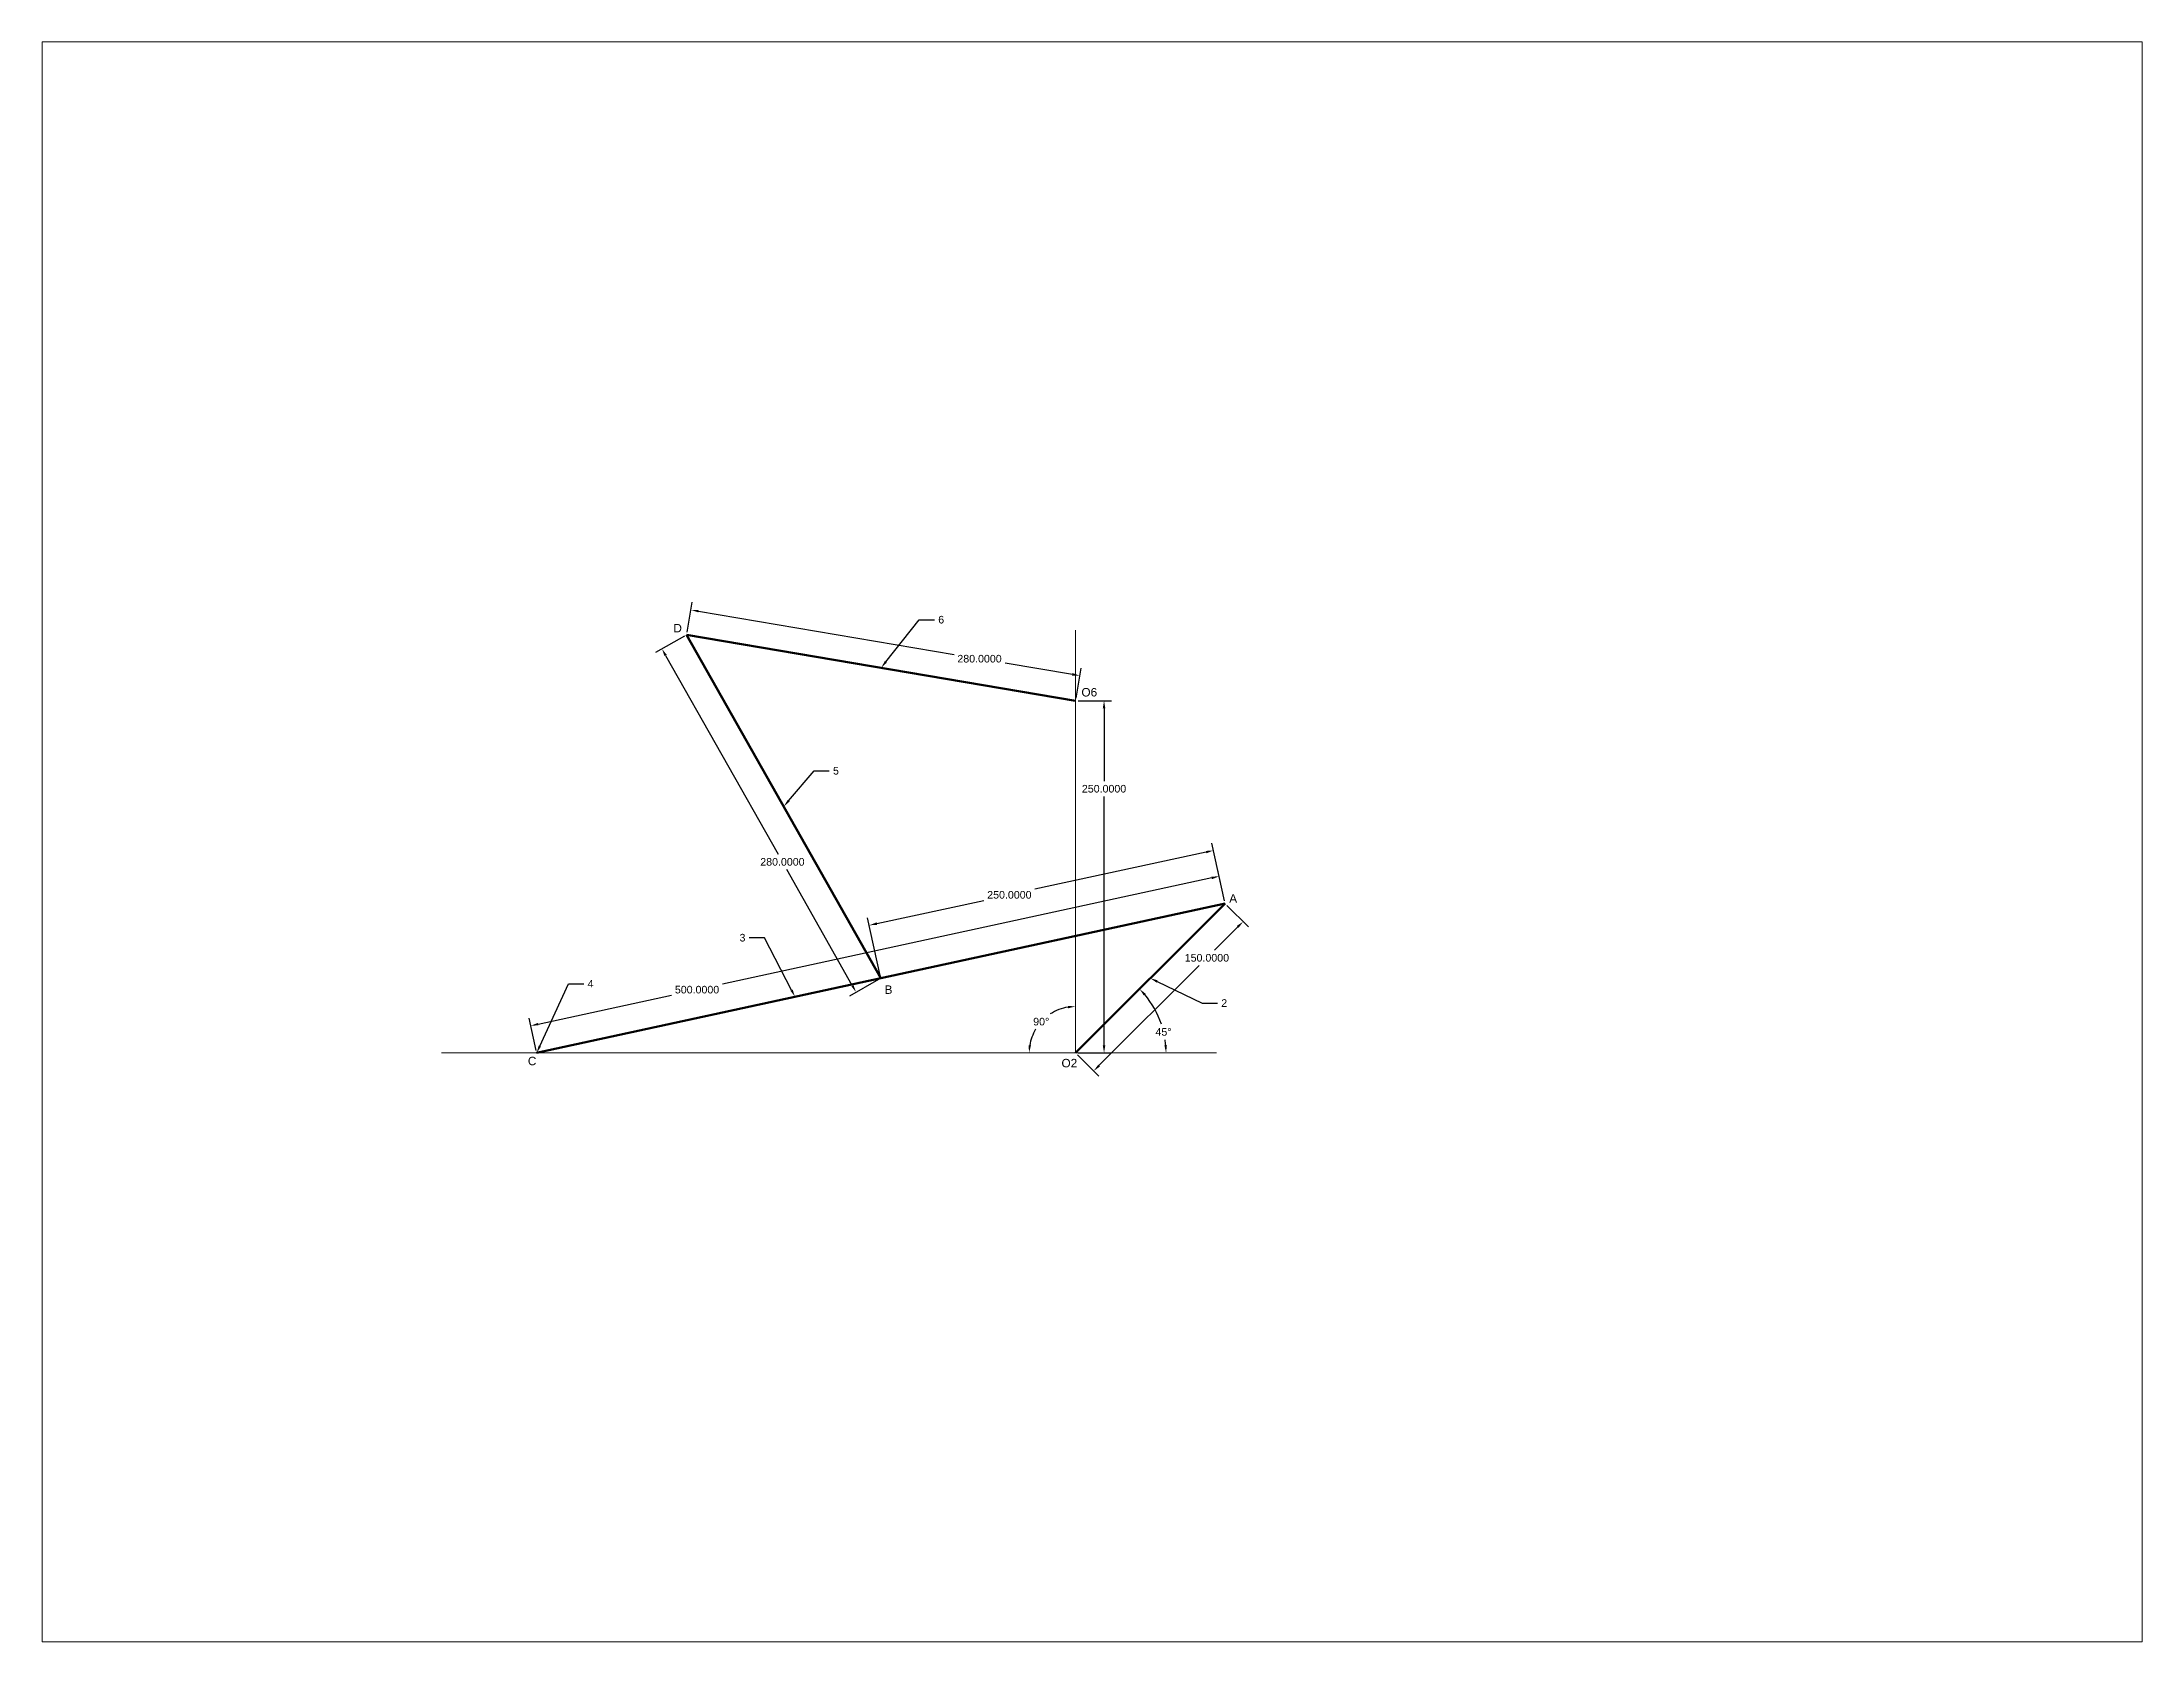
# Paper-space layout 'Layout1' of a CAD drawing. Header units: inches. Extents: x 1.05 to 9.45, y 0.8 to 7.2.
# The model-space entities are those that its viewports show. They can reach past a viewport. Long polylines and large blocks are cut down to what shows.
import ezdxf
from ezdxf import colors
from ezdxf.entities.mleader import LeaderData, LeaderLine
from ezdxf.math import Vec2, Vec3

# ---------------------------------------------------------------- set-up
doc = ezdxf.new("R2010")
doc.units = ezdxf.units.IN
doc.header["$MEASUREMENT"] = 0
doc.styles.add('Annotative', font='arial.ttf')
doc.styles.get("Standard").update_dxf_attribs({"font": 'arial.ttf'})
doc.dimstyles.new('Annotative', dxfattribs={"dimscale": 0, "dimtxt": 0.18, "dimasz": 0.18, "dimexe": 0.18, "dimexo": 0.0625, "dimgap": 0.09, "dimtad": 0, "dimtih": 1, "dimtoh": 1, "dimdec": 4, "dimzin": 0, "dimdsep": 46, "dimtxsty": 'Standard', "dimcen": 0.09, "dimadec": 0, "dimazin": 0, "dimtfac": 1, "dimtdec": 4, "dimtofl": 0, "dimtmove": 0, "dimatfit": 3, "dimfxl": 1, "dimtolj": 1, "dimtzin": 0, "dimarcsym": 0})

# ---------------------------------------------------------------- blocks, each defined once
blk = doc.blocks.new('*D1')
at = {"color": 0, "lineweight": -2, "transparency": 16777216}
for p, q in [((-275.8, 298.6), (-272.2, 319.9)), ((-267.7, 313.6), (-86.3, 282.9)), ((-2.3, 268.7), (-50, 276.7)), ((0.3, 251.8), (3.9, 273.1))]:
    blk.add_line(p, q, dxfattribs=at)
at = {"color": 0, "transparency": 16777216}
for points in [[(-267.6, 314.5), (-267.9, 312.7), (-273.1, 314.5)], [(-2.2, 269.6), (-2.5, 267.8), (3, 267.8)]]:
    blk.add_solid(points, dxfattribs=at)
at = {"layer": 'Defpoints', "color": 0, "transparency": 16777216}
for p in [(-273.1, 314.5), (-276.1, 296.8), (0, 250)]:
    blk.add_point(p, dxfattribs=at)
at = {"color": 0, "transparency": 16777216, "insert": (-68.2, 279.8), "char_height": 5.4, "attachment_point": 5}
blk.add_mtext('\\A1;280.0000', dxfattribs=at)
blk = doc.blocks.new('*D2')
at = {"color": 0, "lineweight": -2, "transparency": 16777216}
for p, q in [((-277.7, 295.8), (-298.3, 284.2)), ((-291, 282.1), (-211.2, 141.1)), ((-158.5, 47.8), (-205, 130.1)), ((-139.9, 52.1), (-160.5, 40.4))]:
    blk.add_line(p, q, dxfattribs=at)
at = {"color": 0, "transparency": 16777216}
for points in [[(-290.2, 282.6), (-291.8, 281.7), (-293.6, 286.8)], [(-157.7, 48.2), (-159.2, 47.4), (-155.8, 43.1)]]:
    blk.add_solid(points, dxfattribs=at)
at = {"layer": 'Defpoints', "color": 0, "transparency": 16777216}
for p in [(-293.6, 286.8), (-276.1, 296.8), (-138.2, 53)]:
    blk.add_point(p, dxfattribs=at)
at = {"color": 0, "transparency": 16777216, "insert": (-208.1, 135.6), "char_height": 5.4, "attachment_point": 5}
blk.add_mtext('\\A1;280.0000', dxfattribs=at)
blk = doc.blocks.new('*D3')
at = {"color": 0, "lineweight": -2, "transparency": 16777216}
for p, q in [((96.6, 124.2), (-250.6, 48.9)), ((105.7, 107.9), (100.7, 130.6)), ((-381.5, 20.4), (-286.8, 41)), ((-383, 1.8), (-387.9, 24.6))]:
    blk.add_line(p, q, dxfattribs=at)
at = {"color": 0, "transparency": 16777216}
for points in [[(96.4, 125.1), (96.8, 123.3), (101.9, 125.4)], [(-381.7, 21.3), (-381.3, 19.6), (-386.7, 19.3)]]:
    blk.add_solid(points, dxfattribs=at)
at = {"layer": 'Defpoints', "color": 0, "transparency": 16777216}
for p in [(101.9, 125.4), (106.1, 106.1), (-382.6, 0)]:
    blk.add_point(p, dxfattribs=at)
at = {"color": 0, "transparency": 16777216, "insert": (-268.7, 44.9), "char_height": 5.4, "attachment_point": 5}
blk.add_mtext('\\A1;500.0000', dxfattribs=at)
blk = doc.blocks.new('*D4')
at = {"color": 0, "lineweight": -2, "transparency": 16777216}
for p, q in [((107.4, 104.7), (122.7, 89.4)), ((115.1, 89.4), (98.7, 73)), ((16.6, -9), (87.7, 62.1)), ((1.3, -1.3), (16.6, -16.6))]:
    blk.add_line(p, q, dxfattribs=at)
at = {"color": 0, "transparency": 16777216}
for points in [[(114.4, 90.1), (115.7, 88.8), (118.9, 93.2)], [(16, -8.4), (17.3, -9.6), (12.8, -12.8)]]:
    blk.add_solid(points, dxfattribs=at)
at = {"layer": 'Defpoints', "color": 0, "transparency": 16777216}
for p in [(106.1, 106.1), (118.9, 93.2), (0, 0)]:
    blk.add_point(p, dxfattribs=at)
at = {"color": 0, "transparency": 16777216, "insert": (93.2, 67.5), "char_height": 5.4, "attachment_point": 5}
blk.add_mtext('\\A1;150.0000', dxfattribs=at)
blk = doc.blocks.new('*D5')
at = {"color": 0, "lineweight": -2, "transparency": 16777216}
for start, end in [(18.4416, 40.1768), (4.8232, 8.4295)]:
    blk.add_arc((0, 0), 64.2, start, end, dxfattribs=at)
at = {"color": 0, "transparency": 16777216}
for points in [[(48.4, 40.8), (49.7, 42), (45.4, 45.4)], [(64.8, 5.4), (63, 5.4), (64.2, 0)]]:
    blk.add_solid(points, dxfattribs=at)
at = {"layer": 'Defpoints', "color": 0, "transparency": 16777216}
for p in [(106.1, 106.1), (55.6, 32.1), (-450, 0), (0, 0), (100, 0)]:
    blk.add_point(p, dxfattribs=at)
at = {"color": 0, "transparency": 16777216, "insert": (62.4, 14.9), "char_height": 5.4, "attachment_point": 5}
blk.add_mtext('\\A1;45°', dxfattribs=at)
blk = doc.blocks.new('*D6')
at = {"color": 0, "lineweight": -2, "transparency": 16777216}
for start, end in [(99.3878, 122.9533), (149.4477, 170.6122)]:
    blk.add_arc((0, 0), 33, start, end, dxfattribs=at)
at = {"color": 0, "transparency": 16777216}
for points in [[(-5.5, 33.4), (-5.3, 31.7), (0, 33)], [(-31.7, 5.3), (-33.4, 5.5), (-33, 0)]]:
    blk.add_solid(points, dxfattribs=at)
at = {"layer": 'Defpoints', "color": 0, "transparency": 16777216}
for p in [(0, 300), (-16.5, 28.6), (-450, 0), (0, 0), (100, 0)]:
    blk.add_point(p, dxfattribs=at)
at = {"color": 0, "transparency": 16777216, "insert": (-24.4, 22.2), "char_height": 5.4, "attachment_point": 5}
blk.add_mtext('\\A1;90°', dxfattribs=at)
blk = doc.blocks.new('*D7')
at = {"color": 0, "lineweight": -2, "transparency": 16777216}
for p, q in [((1.9, 250), (25.6, 250)), ((20.2, 244.6), (20.2, 193)), ((20.2, 5.4), (20.2, 182.1)), ((1.9, 0), (25.6, 0))]:
    blk.add_line(p, q, dxfattribs=at)
at = {"color": 0, "transparency": 16777216}
for points in [[(19.3, 244.6), (21.1, 244.6), (20.2, 250)], [(19.3, 5.4), (21.1, 5.4), (20.2, 0)]]:
    blk.add_solid(points, dxfattribs=at)
at = {"layer": 'Defpoints', "color": 0, "transparency": 16777216}
for p in [(0, 250), (0, 0), (20.2, 0)]:
    blk.add_point(p, dxfattribs=at)
at = {"color": 0, "transparency": 16777216, "insert": (20.2, 187.5), "char_height": 5.4, "attachment_point": 5}
blk.add_mtext('\\A1;250.0000', dxfattribs=at)
blk = doc.blocks.new('*D8')
at = {"color": 0, "lineweight": -2, "transparency": 16777216}
for p, q in [((92.6, 142.5), (-28.9, 116.2)), ((105.7, 107.9), (96.8, 149)), ((-141.1, 91.8), (-65.2, 108.3)), ((-138.6, 54.9), (-147.6, 95.9))]:
    blk.add_line(p, q, dxfattribs=at)
at = {"color": 0, "transparency": 16777216}
for points in [[(92.4, 143.4), (92.8, 141.7), (97.9, 143.7)], [(-141.3, 92.7), (-140.9, 90.9), (-146.4, 90.6)]]:
    blk.add_solid(points, dxfattribs=at)
at = {"layer": 'Defpoints', "color": 0, "transparency": 16777216}
for p in [(97.9, 143.7), (106.1, 106.1), (-138.2, 53)]:
    blk.add_point(p, dxfattribs=at)
at = {"color": 0, "transparency": 16777216, "insert": (-47, 112.2), "char_height": 5.4, "attachment_point": 5}
blk.add_mtext('\\A1;250.0000', dxfattribs=at)

msp = doc.modelspace()

# ---------------------------------------------------------------- linework, layer by layer
at = {"color": 18, "lineweight": 15, "true_color": 0x000000}
for p, q in [((0, 0), (0, 300)), ((100, 0), (-450, 0))]:
    msp.add_line(p, q, dxfattribs=at)
at = {"color": 40, "lineweight": 60, "true_color": 0xf8d731}
for p, q in [((0, 250), (-276.06725, 296.76405)), ((-138.24424, 53.03301), (-276.06725, 296.76405)), ((106.06602, 106.06602), (-382.55449, 0)), ((0, 0), (106.06602, 106.06602))]:
    msp.add_line(p, q, dxfattribs=at)

# ---------------------------------------------------------------- texts
at = {"char_height": 6, "attachment_point": 1, "style": 'Annotative'}
for s, insert in [('D', (-285.48935, 304.50563)), ('O6', (4.13298, 259.01733)), ('A', (109.04982, 112.66204)), ('B', (-135.58701, 47.92473)), ('C', (-388.7909, -2.73482))]:
    msp.add_mtext(s, dxfattribs=dict(at, insert=insert))
at = {"insert": (-10.0109, -4.22235), "char_height": 6, "width": 5.684341886080801e-14, "attachment_point": 1, "style": 'Annotative'}
msp.add_mtext('O2', dxfattribs=at)

# ---------------------------------------------------------------- dimensions: what is measured, and where the dimension line sits
for base, p1, p2, angle, picture, middle in [((-273.05843, 314.52628), (0, 250), (-276.06725, 296.76405), 170.38572219, '*D1', (-68.17007, 279.81949)), ((-293.63141, 286.83201), (-138.24424, 53.03301), (-276.06725, 296.76405), 119.48693173, '*D2', (-208.11319, 135.5986)), ((20.17191, 0), (0, 250), (0, 0), 270, '*D7', (20.17191, 187.52855)), ((97.90159, 143.67757), (-138.24424, 53.03301), (106.06602, 106.06602), 12.24732424, '*D8', (-47.03475, 112.2159)), ((101.87575, 125.36956), (-382.55449, 0), (106.06602, 106.06602), 12.24732424, '*D3', (-268.6785, 44.93246)), ((118.8971, 93.23493), (0, 0), (106.06602, 106.06602), 45, '*D4', (93.19996, 67.53778))]:
    dim = msp.add_linear_dim(base=base, p1=p1, p2=p2, angle=angle, dimstyle='Annotative')
    dim.commit()
    dim.dimension.update_dxf_attribs({"geometry": picture, "text_midpoint": middle, "dimtype": 161})
for base, line1, line2, picture, middle in [((-16.4972, 28.57398), ((0, 0), (0, 300)), ((100, 0), (-450, 0)), '*D6', (-24.38244, 22.22896)), ((55.5705, 32.08364), ((100, 0), (-450, 0)), ((0, 0), (106.06602, 106.06602)), '*D5', (62.42472, 14.85245))]:
    dim = msp.add_angular_dim_2l(base=base, line1=line1, line2=line2, dimstyle='Annotative')
    dim.commit()
    dim.dimension.update_dxf_attribs({"geometry": picture, "text_midpoint": middle, "dimtype": 162})

# ---------------------------------------------------------------- leaders
ml = msp.add_multileader_mtext('Standard')
ml.set_content('6', color=256)
ml.set_leader_properties()
ml.build(insert=Vec2(0, 0))
ml.multileader.update_dxf_attribs({"dogleg_length": 0.36, "arrow_head_size": 5.4, "scale": 30})
ctx = ml.context
ctx.base_point, ctx.scale, ctx.char_height, ctx.arrow_head_size, ctx.landing_gap_size, ctx.plane_origin = Vec3(-100.18799, 307.48094), 30, 5.4, 5.4, 2.7, Vec3(-138.03362, 273.38202)
notes = []
notes.append((ctx, [(0, (1, 1, 0), (-110.98799, 307.48094), (1, 0), 10.8, [(0, [(-138.03362, 273.38202)], 0, [])])]))
ctx.mtext.insert, ctx.mtext.flow_direction = Vec3(-97.48799, 310.22699), 5
ml = msp.add_multileader_mtext('Standard')
ml.set_content('5', color=256)
ml.set_leader_properties()
ml.build(insert=Vec2(0, 0))
ml.multileader.update_dxf_attribs({"dogleg_length": 0.36, "arrow_head_size": 5.4, "scale": 30})
ctx = ml.context
ctx.base_point, ctx.scale, ctx.char_height, ctx.arrow_head_size, ctx.landing_gap_size, ctx.plane_origin = Vec3(-174.86618, 200.24755), 30, 5.4, 5.4, 2.7, Vec3(-207.15574, 174.89853)
notes.append((ctx, [(0, (1, 1, 0), (-185.66618, 200.24755), (1, 0), 10.8, [(0, [(-207.15574, 174.89853)], 0, [])])]))
ctx.mtext.insert, ctx.mtext.flow_direction = Vec3(-172.16618, 202.99359), 5
ml = msp.add_multileader_mtext('Standard')
ml.set_content('3', color=256)
ml.set_leader_properties()
ml.build(insert=Vec2(0, 0))
ml.multileader.update_dxf_attribs({"dogleg_length": 0.36, "arrow_head_size": 5.4, "scale": 30})
ctx = ml.context
ctx.base_point, ctx.scale, ctx.char_height, ctx.arrow_head_size, ctx.landing_gap_size, ctx.plane_origin = Vec3(-240.57351, 81.74984), 30, 5.4, 5.4, 2.7, Vec3(-199.15607, 39.81073)
ctx.text_align_type = 2
notes.append((ctx, [(0, (1, 1, 0), (-220.83736, 81.74984), (-1, 0), 10.8, [(0, [(-199.15607, 39.81073)], 0, [])])]))
ctx.mtext.insert, ctx.mtext.alignment, ctx.mtext.flow_direction = Vec3(-234.33736, 84.49773), 3, 5
ml = msp.add_multileader_mtext('Standard')
ml.set_content('4', color=256)
ml.set_leader_properties()
ml.build(insert=Vec2(0, 0))
ml.multileader.update_dxf_attribs({"dogleg_length": 0.36, "arrow_head_size": 5.4, "scale": 30})
ctx = ml.context
ctx.base_point, ctx.scale, ctx.char_height, ctx.arrow_head_size, ctx.landing_gap_size, ctx.plane_origin = Vec3(-349.09328, 49.15089), 30, 5.4, 5.4, 2.7, Vec3(-382.55449, 0)
notes.append((ctx, [(0, (1, 1, 0), (-359.89328, 49.15089), (1, 0), 10.8, [(0, [(-382.55449, 0)], 0, [])])]))
ctx.mtext.insert, ctx.mtext.flow_direction = Vec3(-346.39328, 51.85089), 5
ml = msp.add_multileader_mtext('Standard')
ml.set_content('2', color=256)
ml.set_leader_properties()
ml.build(insert=Vec2(0, 0))
ml.multileader.update_dxf_attribs({"dogleg_length": 0.36, "arrow_head_size": 5.4, "scale": 30})
ctx = ml.context
ctx.base_point, ctx.scale, ctx.char_height, ctx.arrow_head_size, ctx.landing_gap_size, ctx.plane_origin = Vec3(100.69255, 35.42501), 30, 5.4, 5.4, 2.7, Vec3(53.03301, 53.03301)
notes.append((ctx, [(0, (1, 1, 0), (89.89255, 35.42501), (1, 0), 10.8, [(0, [(53.03301, 53.03301)], 0, [])])]))
ctx.mtext.insert, ctx.mtext.flow_direction = Vec3(103.39255, 38.12501), 5
for ctx, leaders in notes:
    for number, flags, end, landing, length, lines in leaders:
        leader = LeaderData()
        leader.index, (leader.has_last_leader_line, leader.has_dogleg_vector, leader.attachment_direction) = number, flags
        leader.last_leader_point, leader.dogleg_vector, leader.dogleg_length = Vec3(end), Vec3(landing), length
        for number, points, colour, breaks in lines:
            line = LeaderLine()
            line.index, line.vertices, line.color, line.breaks = number, Vec3.list(points), colors.encode_raw_color(colour), breaks
            leader.lines.append(line)
        ctx.leaders.append(leader)

psp = doc.layouts.get("Layout1")

# ---------------------------------------------------------------- viewports
at = {"layer": '0'}
psp.add_viewport(center=(5.25, 4), size=(8.4, 6.4), view_center_point=(11.64307, 149.72449), view_height=1135.6747696, dxfattribs=at)

doc.saveas('drawing.dxf')
